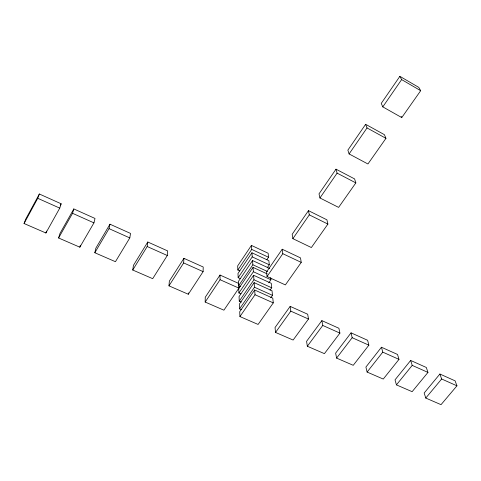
<?xml version="1.0" encoding="UTF-8"?>
<svg xmlns="http://www.w3.org/2000/svg" width="481" height="481" viewBox="0 0 481 481"><rect width="100%" height="100%" fill="white"/><g stroke="black" fill="none" stroke-linecap="round" stroke-linejoin="round"><path stroke-width="0.72" d="M205.177 302.062L205.243 297.27L220.015 275.054L238.69 283.429L238.907 288.125L223.905 310.185L205.177 302.062L220.07 279.714L220.015 275.054M203.114 271.621L203.204 266.997L183.916 258.339L169.354 281.126L168.969 285.852L188.311 294.246L203.114 271.621L183.658 262.933L183.916 258.339M188.311 294.246L188.372 292.887M167.286 255.501L167.689 250.938L147.781 242.003L133.441 265.35L132.738 270.021L152.693 278.679L167.286 255.501L147.198 246.525L147.781 242.003M129.798 237.915L130.537 233.429L109.969 224.194L95.869 248.154L94.817 252.747L115.44 261.7L129.798 237.915L109.037 228.631L109.969 224.194M93.939 222.865L95.016 218.452L73.821 208.94L59.981 233.447L58.592 237.981L79.834 247.192L93.939 222.865L72.547 213.305L73.821 208.94M79.834 247.192L80.345 245.238M59.752 208.123L61.153 203.788L39.358 194.005L25.77 219.053L24.05 223.515L45.899 232.99L59.752 208.123L37.74 198.298L24.05 223.515M45.899 232.99L46.543 231.054M37.74 198.298L39.358 194.005M60.432 205.086L61.153 203.788M58.592 237.981L72.547 213.305M94.817 252.747L109.037 228.631M132.738 270.021L147.198 246.525M168.969 285.852L183.658 262.933M266.853 259.722L268.542 257.257L268.121 253.234L251.425 245.412L237.674 265.897L237.861 269.997L239.869 270.911M237.861 269.997L251.713 249.405L251.425 245.412M267.214 267.821L269.294 264.797L268.861 260.666L251.93 252.784L237.981 273.479L238.173 277.699L240.211 278.613M238.173 277.699L252.23 256.89L251.93 252.784M269.733 268.476L252.549 260.546L238.39 281.451L238.582 285.798L240.572 286.688M238.582 285.798L252.862 264.772L252.549 260.546M267.105 273.851L253.054 267.406L238.708 288.504L238.907 292.965L240.921 293.855M238.907 292.965L253.373 271.741L253.054 267.406M270.045 290.235L271.735 287.812L271.26 283.315L253.613 275.282L239.051 296.597L239.261 301.184L241.3 302.086M239.261 301.184L253.944 279.75L253.613 275.282M270.779 297.781L272.493 295.34L272.012 290.722L254.13 282.642L239.37 304.148L239.58 308.862L241.576 309.734M365.632 124.308L347.871 150.132L349.098 153.938L367.929 163.985L385.954 138.342L384.391 134.662L365.632 124.308L367.033 127.928L385.954 138.342M239.58 308.862L254.467 287.229L254.13 282.642M399.873 76.335L381.235 103.409L382.798 106.872L401.767 117.586L420.683 90.699L418.765 87.374L399.873 76.335L401.629 79.587L420.683 90.699M335.991 169.18L319.011 193.855L319.943 197.968L338.612 207.401L355.85 182.9L354.587 178.908L335.991 169.18L337.097 173.124L355.85 182.9M308.465 210.648L292.183 234.277L292.869 238.654L311.369 247.547L327.892 224.074L326.9 219.811L308.465 210.648L309.301 214.869L292.869 238.654M282.209 249.23L266.576 271.921L267.027 276.527L285.371 284.92L301.238 262.392L300.493 257.888L282.209 249.23L282.804 253.703L267.027 276.527M254.671 290.013L239.712 311.724L239.929 316.564L258.093 324.447L273.28 302.886L272.787 298.142L254.671 290.013L255.02 294.727L239.929 316.564M349.098 153.938L367.033 127.928M319.943 197.968L337.097 173.124M382.798 106.872L401.629 79.587M268.771 282.84L270.911 279.756L270.683 277.573M290.175 306.373L275.036 327.537L275.541 332.431L293.121 340.055L308.477 319.041L307.702 314.243L290.175 306.373L290.807 311.147L275.541 332.431M321.873 320.623L306.583 341.318L307.335 346.248L324.416 353.655L339.911 333.105L338.895 328.264L321.873 320.623L322.757 325.445L307.335 346.248M351.058 332.846L335.636 353.132L336.61 358.098L353.24 365.313L368.867 345.166L367.634 340.289L351.058 332.846L352.17 337.704L336.61 358.098M381.445 347.234L365.909 367.063L367.105 372.06L383.255 379.064L398.989 359.373L397.534 354.455L381.445 347.234L382.78 352.134L398.989 359.373M367.105 372.06L382.78 352.134M410.666 360.449L395.027 379.852L396.428 384.878L412.133 391.684L427.964 372.414L426.31 367.472L410.666 360.449L412.211 365.38L427.964 372.414M396.428 384.878L412.211 365.38M439.899 374.032L424.164 393.001L425.775 398.058L441.029 404.665L456.95 385.822L455.098 380.844L439.899 374.032L441.648 378.992L456.95 385.822M425.775 398.058L441.648 378.992M352.17 337.704L368.867 345.166M255.02 294.727L273.28 302.886M290.807 311.147L308.477 319.041M322.757 325.445L339.911 333.105M220.07 279.714L238.907 288.125M254.467 287.229L272.493 295.34M253.944 279.75L271.735 287.812M253.373 271.741L270.911 279.756M252.862 264.772L267.514 271.512M252.23 256.89L269.294 264.797M251.713 249.405L268.542 257.257M282.804 253.703L301.238 262.392M309.301 214.869L327.892 224.074M401.196 116.408L401.767 117.586"/></g></svg>
